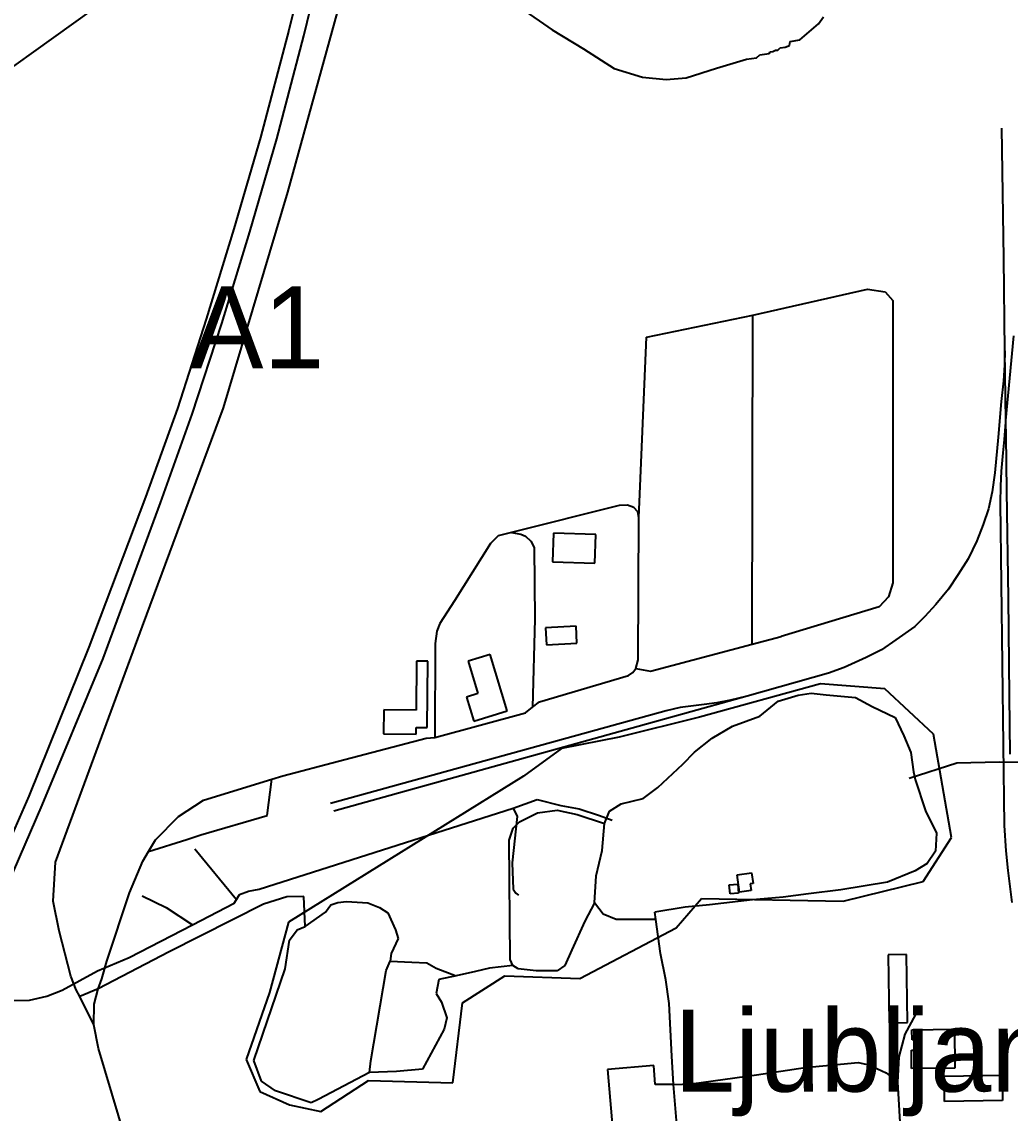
# Model space of a CAD drawing. Extents: x -8864 to 13231, y -7697 to 8949.
# Drawn here: x -2470 to -1723, y -2914 to -2089 of the extents above; entities that cross this region are included whole.
import ezdxf

# ---------------------------------------------------------------- set-up
doc = ezdxf.new("R2010")
doc.units = 0
for name, color, linetype in [('OSM_BUILDING_YES', 9, 'CONTINUOUS'), ('OSM_HIGHWAY_FOOTWAY', 8, 'CONTINUOUS'), ('OSM_HIGHWAY_MOTORWAY', 8, 'CONTINUOUS'), ('OSM_HIGHWAY_PATH', 8, 'CONTINUOUS'), ('OSM_HIGHWAY_RESIDENTIAL', 8, 'CONTINUOUS'), ('OSM_HIGHWAY_SERVICE', 8, 'CONTINUOUS'), ('OSM_HIGHWAY_TRACK', 8, 'CONTINUOUS'), ('OSM_HIGHWAY_UNCLASSIFIED', 8, 'CONTINUOUS'), ('OSM_LABELS', 8, 'CONTINUOUS'), ('OSM_LEISURE_FISHING', 3, 'CONTINUOUS'), ('OSM_RAILWAY_RAIL', 5, 'CONTINUOUS'), ('OSM_WATERWAY_DITCH', 4, 'CONTINUOUS'), ('OSM_WATERWAY_STREAM', 4, 'CONTINUOUS')]:
    doc.layers.add(name, color=color, linetype=linetype)

msp = doc.modelspace()

# ---------------------------------------------------------------- linework, layer by layer
at = {"layer": 'OSM_BUILDING_YES'}
for p, q in [((-2068.223811, -2475.666086), (-2068.889967, -2497.415813)), ((-2036.118141, -2476.644601), (-2068.223811, -2475.666086)), ((-2036.77664, -2498.394329), (-2036.118141, -2476.644601)), ((-2068.889967, -2497.415813), (-2036.77664, -2498.394329)), ((-2051.110486, -2545.93016), (-2074.142648, -2547.131065)), ((-2074.142648, -2547.131065), (-2073.468834, -2560.007438)), ((-2050.444329, -2558.795413), (-2051.110486, -2545.93016)), ((-2073.468834, -2560.007438), (-2050.444329, -2558.795413)), ((-2171.63883, -2572.383433), (-2172.006364, -2609.366866)), ((-2163.10131, -2572.461269), (-2171.63883, -2572.383433)), ((-2163.60667, -2622.654659), (-2163.10131, -2572.461269)), ((-2116.133464, -2567.257347), (-2132.726115, -2572.294477)), ((-2132.726115, -2572.294477), (-2125.245257, -2596.957512)), ((-2103.154902, -2610.011796), (-2116.133464, -2567.257347)), ((-2125.245257, -2596.957512), (-2133.966544, -2599.603951)), ((-2133.966544, -2599.603951), (-2128.476497, -2617.706485)), ((-2196.424437, -2609.122237), (-2196.608205, -2627.269249)), ((-2172.006364, -2609.366866), (-2196.424437, -2609.122237)), ((-2128.476497, -2617.706485), (-2103.154902, -2610.011796)), ((-2171.975736, -2627.513878), (-2171.929795, -2622.576823)), ((-2171.929795, -2622.576823), (-2163.60667, -2622.654659)), ((-2196.608205, -2627.269249), (-2171.975736, -2627.513878)), ((-1929.280457, -2733.805108), (-1918.308021, -2732.337335)), ((-1927.527011, -2746.90387), (-1929.280457, -2733.805108)), ((-1918.308021, -2732.337335), (-1917.236045, -2740.354489)), ((-1935.214608, -2741.555394), (-1928.836353, -2740.977181)), ((-1934.60205, -2748.382763), (-1935.214608, -2741.555394)), ((-1928.836353, -2740.977181), (-1928.223795, -2747.804549)), ((-1918.652585, -2745.714085), (-1927.527011, -2746.90387)), ((-1917.236045, -2740.354489), (-1919.334055, -2740.632477)), ((-1919.334055, -2740.632477), (-1918.652585, -2745.714085)), ((-1928.223795, -2747.804549), (-1934.60205, -2748.382763)), ((-1801.263598, -2794.106117), (-1815.061455, -2794.328507)), ((-1815.061455, -2794.328507), (-1814.226846, -2845.778399)), ((-1800.421331, -2845.556009), (-1801.263598, -2794.106117)), ((-1814.226846, -2845.778399), (-1800.421331, -2845.556009)), ((-1797.036951, -2851.049039), (-1764.977223, -2850.58202)), ((-1796.922096, -2858.69925), (-1797.036951, -2851.049039)), ((-1764.977223, -2850.58202), (-1764.548433, -2879.926361)), ((-1789.785802, -2858.588055), (-1796.922096, -2858.69925)), ((-1789.670947, -2866.3717), (-1789.785802, -2858.588055)), ((-1797.504026, -2866.494014), (-1789.670947, -2866.3717)), ((-1797.297288, -2880.415619), (-1797.504026, -2866.494014)), ((-1764.548433, -2879.926361), (-1797.297288, -2880.415619)), ((-1772.680134, -2885.986485), (-1728.81336, -2885.374913)), ((-1772.41214, -2905.189848), (-1772.680134, -2885.986485)), ((-1728.81336, -2885.374913), (-1728.553023, -2904.589396)), ((-1728.553023, -2904.589396), (-1772.41214, -2905.189848))]:
    msp.add_line(p, q, dxfattribs=at)
at = {"layer": 'OSM_HIGHWAY_FOOTWAY'}
for p, q in [((-2194.716933, -2806.270842), (-2191.569919, -2799.165486)), ((-2206.225357, -2874.522288), (-2194.716933, -2806.270842)), ((-2207.343275, -2883.328926), (-2206.225357, -2874.522288))]:
    msp.add_line(p, q, dxfattribs=at)
at = {"layer": 'OSM_HIGHWAY_MOTORWAY'}
for p, q in [((-2247.358593, -2010.159645), (-2268.15492, -2095.412795)), ((-2257.059972, -2099.593724), (-2235.942053, -2015.241253)), ((-2268.15492, -2095.412795), (-2289.640374, -2176.540614)), ((-2277.404538, -2177.552487), (-2257.059972, -2099.593724)), ((-2289.640374, -2176.540614), (-2309.755231, -2245.592663)), ((-2297.687848, -2247.872159), (-2277.404538, -2177.552487)), ((-2309.755231, -2245.592663), (-2330.903778, -2313.966423)), ((-2318.928279, -2317.246674), (-2297.687848, -2247.872159)), ((-2330.903778, -2313.966423), (-2352.481116, -2381.417266)), ((-2341.340227, -2385.687151), (-2318.928279, -2317.246674)), ((-2352.481116, -2381.417266), (-2376.631195, -2448.412209)), ((-2365.245283, -2452.615378), (-2341.340227, -2385.687151)), ((-2376.631195, -2448.412209), (-2419.464278, -2561.831034)), ((-2408.629667, -2570.326327), (-2365.245283, -2452.615378)), ((-2419.464278, -2561.831034), (-2464.9773, -2674.315822)), ((-2454.84713, -2681.187669), (-2408.629667, -2570.326327)), ((-2464.9773, -2674.315822), (-2551.922179, -2873.021156)), ((-2542.305027, -2881.649882), (-2454.84713, -2681.187669))]:
    msp.add_line(p, q, dxfattribs=at)
at = {"layer": 'OSM_HIGHWAY_PATH'}
for p, q in [((-1898.231449, -2602.595095), (-1883.116593, -2597.991625)), ((-1883.116593, -2597.991625), (-1873.254417, -2596.679524)), ((-1873.254417, -2596.679524), (-1861.975702, -2597.791474)), ((-1861.975702, -2597.791474), (-1839.739865, -2599.970894)), ((-1912.113533, -2613.925858), (-1898.231449, -2602.595095)), ((-1839.739865, -2599.970894), (-1827.251349, -2606.542514)), ((-1827.251349, -2606.542514), (-1809.84706, -2615.060046)), ((-1932.833291, -2621.464874), (-1912.113533, -2613.925858)), ((-1809.84706, -2615.060046), (-1803.162526, -2628.870456)), ((-1803.162526, -2628.870456), (-1797.902188, -2641.368765)), ((-1797.902188, -2641.368765), (-1795.919034, -2656.16881)), ((-1795.919034, -2656.16881), (-1794.617349, -2661.750796)), ((-1794.617349, -2661.750796), (-1786.876153, -2685.54651)), ((-2093.752144, -2693.819412), (-2080.145711, -2686.947566)), ((-2080.145711, -2686.947566), (-2065.398389, -2684.946057)), ((-2065.398389, -2684.946057), (-2050.306504, -2688.315264)), ((-2050.306504, -2688.315264), (-2029.57909, -2695.153752)), ((-1786.876153, -2685.54651), (-1778.507087, -2702.303585)), ((-2098.553064, -2698.678631), (-2093.752144, -2693.819412)), ((-2101.531625, -2707.774376), (-2098.553064, -2698.678631)), ((-1778.507087, -2702.303585), (-1779.326382, -2715.958322)), ((-2100.873125, -2797.853386), (-2101.531625, -2707.774376)), ((-1779.326382, -2715.958322), (-1785.513213, -2725.243099)), ((-1785.513213, -2725.243099), (-1794.701575, -2730.980757)), ((-1794.701575, -2730.980757), (-1815.635728, -2739.442691)), ((-1850.758243, -2745.358261), (-1875.329456, -2748.271568)), ((-1815.635728, -2739.442691), (-1850.758243, -2745.358261)), ((-2269.747569, -2750.562183), (-2287.366254, -2756.032974)), ((-2256.845577, -2750.317555), (-2269.747569, -2750.562183)), ((-2255.926741, -2772.979081), (-2256.845577, -2750.317555)), ((-2236.485698, -2756.700143), (-2231.14879, -2754.921025)), ((-2231.14879, -2754.921025), (-2224.625053, -2753.942509)), ((-2224.625053, -2753.942509), (-2208.522448, -2755.043339)), ((-2208.522448, -2755.043339), (-2199.747562, -2758.501501)), ((-2037.128861, -2755.110056), (-2044.357039, -2768.920466)), ((-1894.525476, -2750.728976), (-1917.641865, -2752.919516)), ((-1875.329456, -2748.271568), (-1894.525476, -2750.728976)), ((-2287.366254, -2756.032974), (-2358.821086, -2792.015652)), ((-2255.926741, -2772.979081), (-2240.459664, -2762.215412)), ((-2240.459664, -2762.215412), (-2236.485698, -2756.700143)), ((-2199.747562, -2758.501501), (-2193.338679, -2762.749147)), ((-2193.338679, -2762.749147), (-2187.62658, -2775.492086)), ((-2044.357039, -2768.920466), (-2054.211558, -2790.614596)), ((-2267.802699, -2783.386926), (-2261.89152, -2775.492086)), ((-2261.89152, -2775.492086), (-2255.926741, -2772.979081)), ((-2187.62658, -2775.492086), (-2185.658739, -2782.074826)), ((-2271.095196, -2805.081056), (-2267.802699, -2783.386926)), ((-2185.658739, -2782.074826), (-2190.91142, -2793.249916)), ((-2358.821086, -2792.015652), (-2412.496437, -2820.159088)), ((-2190.91142, -2793.249916), (-2191.569919, -2799.165486)), ((-2054.211558, -2790.614596), (-2059.471896, -2802.456856)), ((-2191.569919, -2799.165486), (-2175.138064, -2799.821536)), ((-2175.138064, -2799.821536), (-2163.966547, -2800.477586)), ((-2163.966547, -2800.477586), (-2156.738369, -2804.425006)), ((-2156.738369, -2804.425006), (-2141.623513, -2810.340576)), ((-2116.646481, -2804.425006), (-2127.167156, -2807.060326)), ((-2098.905284, -2802.456856), (-2116.646481, -2804.425006)), ((-2098.905284, -2802.456856), (-2100.873125, -2797.853386)), ((-2094.961945, -2805.081056), (-2098.905284, -2802.456856)), ((-2059.471896, -2802.456856), (-2065.390732, -2806.404276)), ((-2294.747572, -2874.121986), (-2271.095196, -2805.081056)), ((-2154.762871, -2812.975896), (-2156.738369, -2823.494936)), ((-2141.623513, -2810.340576), (-2154.762871, -2812.975896)), ((-2127.167156, -2807.060326), (-2141.623513, -2810.340576)), ((-2081.156431, -2806.404276), (-2094.961945, -2805.081056)), ((-2065.390732, -2806.404276), (-2081.156431, -2806.404276)), ((-2412.496437, -2820.159088), (-2426.233038, -2825.985702)), ((-2156.738369, -2823.494936), (-2152.79503, -2830.066556)), ((-2152.79503, -2830.066556), (-2148.851691, -2841.908816)), ((-2148.851691, -2841.908816), (-2150.819532, -2850.448586)), ((-2150.819532, -2850.448586), (-2167.251387, -2880.693606)), ((-2288.836392, -2889.900546), (-2294.747572, -2874.121986)), ((-2207.343275, -2883.328926), (-2246.118164, -2903.710956)), ((-2186.968081, -2882.672876), (-2207.343275, -2883.328926)), ((-2167.251387, -2880.693606), (-2186.968081, -2882.672876)), ((-2278.323374, -2897.139336), (-2288.836392, -2889.900546)), ((-2251.378502, -2906.346276), (-2278.323374, -2897.139336)), ((-2246.118164, -2903.710956), (-2251.378502, -2906.346276))]:
    msp.add_line(p, q, dxfattribs=at)
at = {"layer": 'OSM_HIGHWAY_RESIDENTIAL'}
for p, q in [((-1990.811857, -2767.619485), (-1991.4627, -2762.148695)), ((-1987.128855, -2793.483425), (-1990.811857, -2767.619485)), ((-1983.254429, -2813.176047), (-1987.128855, -2793.483425)), ((-1980.566833, -2831.089549), (-1983.254429, -2813.176047)), ((-1978.598992, -2870.852855), (-1980.566833, -2831.089549)), ((-1977.44279, -2892.43579), (-1978.598992, -2870.852855)), ((-1974.15795, -2931.809914), (-1977.44279, -2892.43579))]:
    msp.add_line(p, q, dxfattribs=at)
at = {"layer": 'OSM_HIGHWAY_SERVICE'}
for p, q in [((-1917.481068, -2310.864085), (-1830.765898, -2291.115866)), ((-1830.765898, -2291.115866), (-1817.213063, -2293.172972)), ((-1817.213063, -2293.172972), (-1811.455023, -2299.744592)), ((-1811.455023, -2299.744592), (-1811.439709, -2513.172135)), ((-1997.917524, -2327.443249), (-1917.481068, -2310.864085)), ((-1917.810318, -2559.51818), (-1917.481068, -2310.864085)), ((-2003.721507, -2463.723751), (-1997.917524, -2327.443249)), ((-2018.407572, -2454.616886), (-2099.785836, -2475.098992)), ((-2012.105887, -2454.383377), (-2018.407572, -2454.616886)), ((-2007.320282, -2456.218093), (-2012.105887, -2454.383377)), ((-2004.39532, -2459.487224), (-2007.320282, -2456.218093)), ((-2003.721507, -2463.723751), (-2004.39532, -2459.487224)), ((-2004.050756, -2571.327081), (-2003.721507, -2463.723751)), ((-2109.969604, -2477.623117), (-2115.773586, -2483.47197)), ((-2099.785836, -2475.098992), (-2109.969604, -2477.623117)), ((-2099.785836, -2475.098992), (-2092.741424, -2476.377733)), ((-2092.741424, -2476.377733), (-2089.211562, -2477.878865)), ((-2089.211562, -2477.878865), (-2085.298851, -2481.804046)), ((-2085.298851, -2481.804046), (-2082.817993, -2486.52983)), ((-2115.773586, -2483.47197), (-2142.894569, -2526.737916)), ((-2082.817993, -2486.52983), (-2082.14418, -2540.537206)), ((-1811.439709, -2513.172135), (-1814.724549, -2523.857967)), ((-1814.724549, -2523.857967), (-1821.822559, -2531.430342)), ((-2142.894569, -2526.737916), (-2153.997174, -2543.884173)), ((-1821.822559, -2531.430342), (-1895.857789, -2553.702685)), ((-2082.14418, -2540.537206), (-2083.889969, -2607.231923)), ((-2153.997174, -2543.884173), (-2156.447404, -2549.710787)), ((-2156.447404, -2549.710787), (-2157.565321, -2559.051161)), ((-1917.810318, -2559.51818), (-1895.857789, -2553.702685)), ((-2157.565321, -2559.051161), (-2157.764403, -2630.138078)), ((-1994.893022, -2579.844613), (-1917.810318, -2559.51818)), ((-2005.750603, -2577.854223), (-2004.050756, -2571.327081)), ((-2011.500987, -2583.213819), (-2008.078322, -2580.967681)), ((-2008.078322, -2580.967681), (-2005.750603, -2577.854223)), ((-2005.750603, -2577.854223), (-1994.893022, -2579.844613)), ((-2078.736829, -2603.151069), (-2011.500987, -2583.213819)), ((-2083.889969, -2607.231923), (-2078.736829, -2603.151069)), ((-2157.764403, -2630.138078), (-2089.265161, -2611.490689)), ((-2089.265161, -2611.490689), (-2083.889969, -2607.231923)), ((-2230.804227, -2647.951505), (-2164.418308, -2630.53838)), ((-2164.418308, -2630.53838), (-2157.764403, -2630.138078)), ((-2284.716943, -2688.937955), (-2281.110511, -2661.572884)), ((-2334.908373, -2703.604566), (-2284.716943, -2688.937955)), ((-2345.344821, -2707.096087), (-2334.908373, -2703.604566)), ((-2374.311134, -2716.180712), (-2345.344821, -2707.096087)), ((-1917.641865, -2752.919516), (-1950.122726, -2756.644546)), ((-1968.514765, -2758.30135), (-1991.4627, -2762.148695)), ((-1950.122726, -2756.644546), (-1968.514765, -2758.30135)), ((-2409.770556, -2812.519997), (-2405.957385, -2799.165486)), ((-1992.266681, -2878.013808), (-2027.335598, -2880.971593)), ((-1991.286589, -2892.402432), (-1992.266681, -2878.013808)), ((-2027.335598, -2880.971593), (-2020.046164, -2964.145399)), ((-1977.44279, -2892.43579), (-1991.286589, -2892.402432))]:
    msp.add_line(p, q, dxfattribs=at)
at = {"layer": 'OSM_HIGHWAY_TRACK'}
for p, q in [((-2269.119698, -2217.960724), (-2229.494885, -2074.419193)), ((-2317.749106, -2381.005845), (-2269.119698, -2217.960724)), ((-2378.874687, -2546.030235), (-2317.749106, -2381.005845)), ((-2444.701647, -2724.420256), (-2378.874687, -2546.030235)), ((-1948.19317, -2630.694053), (-1932.833291, -2621.464874)), ((-1961.539266, -2641.190854), (-1948.19317, -2630.694053)), ((-1970.260553, -2650.153165), (-1961.539266, -2641.190854)), ((-1989.349376, -2667.955472), (-1970.260553, -2650.153165)), ((-2000.321812, -2676.217255), (-1989.349376, -2667.955472)), ((-2025.86546, -2685.7689), (-2016.983376, -2680.353707)), ((-2016.983376, -2680.353707), (-2000.321812, -2676.217255)), ((-2029.57909, -2695.153752), (-2025.86546, -2685.7689)), ((-2031.401448, -2715.469065), (-2029.57909, -2695.153752)), ((-2035.788891, -2734.63907), (-2031.401448, -2715.469065)), ((-2446.623546, -2753.686761), (-2444.701647, -2724.420256)), ((-2037.128861, -2755.110056), (-2035.788891, -2734.63907)), ((-2441.845598, -2776.28157), (-2446.623546, -2753.686761)), ((-2030.551525, -2763.660946), (-2037.128861, -2755.110056)), ((-2020.697006, -2767.608366), (-2030.551525, -2763.660946)), ((-1990.811857, -2767.619485), (-2020.697006, -2767.608366)), ((-2433.047741, -2810.529607), (-2441.845598, -2776.28157)), ((-2429.027832, -2820.848497), (-2433.047741, -2810.529607)), ((-2426.233038, -2825.985702), (-2429.027832, -2820.848497)), ((-2415.742991, -2847.29065), (-2426.233038, -2825.985702)), ((-1794.418268, -2839.529244), (-1802.358544, -2854.284811)), ((-1802.358544, -2854.284811), (-1806.899127, -2871.542264)), ((-1877.932825, -2879.492701), (-1837.764367, -2875.856627)), ((-1837.764367, -2875.856627), (-1829.594382, -2877.446714)), ((-1829.594382, -2877.446714), (-1816.432053, -2883.573555)), ((-1806.899127, -2871.542264), (-1808.032358, -2890.612194)), ((-1963.706188, -2891.979891), (-1914.693932, -2885.163642)), ((-1914.693932, -2885.163642), (-1877.932825, -2879.492701)), ((-1816.432053, -2883.573555), (-1808.032358, -2890.612194)), ((-1977.44279, -2892.43579), (-1963.706188, -2891.979891)), ((-1808.032358, -2890.612194), (-1802.044608, -2988.374773))]:
    msp.add_line(p, q, dxfattribs=at)
at = {"layer": 'OSM_HIGHWAY_UNCLASSIFIED'}
for p, q in [((-2272.902241, -2659.037639), (-2230.804227, -2647.951505)), ((-2332.741451, -2677.540475), (-2281.110511, -2661.572884)), ((-2281.110511, -2661.572884), (-2272.902241, -2659.037639)), ((-2351.746047, -2689.816395), (-2332.741451, -2677.540475)), ((-2368.989541, -2707.396313), (-2351.746047, -2689.816395)), ((-2374.311134, -2716.180712), (-2368.989541, -2707.396313)), ((-2378.736862, -2723.486219), (-2374.311134, -2716.180712)), ((-2388.706235, -2747.537681), (-2378.736862, -2723.486219)), ((-2405.957385, -2799.165486), (-2388.706235, -2747.537681)), ((-2412.496437, -2820.159088), (-2409.770556, -2812.519997)), ((-2415.490311, -2831.612165), (-2412.496437, -2820.159088)), ((-2415.742991, -2847.29065), (-2415.490311, -2831.612165)), ((-2412.320326, -2865.204153), (-2415.742991, -2847.29065)), ((-2392.174842, -2932.677234), (-2412.320326, -2865.204153))]:
    msp.add_line(p, q, dxfattribs=at)
at = {"layer": 'OSM_LEISURE_FISHING'}
for p, q in [((-1866.255948, -2589.429615), (-1957.74141, -2614.782059)), ((-1817.618883, -2593.365916), (-1866.255948, -2589.429615)), ((-1780.819491, -2627.558356), (-1817.618883, -2593.365916)), ((-1957.74141, -2614.782059), (-2018.4382, -2629.937927)), ((-2018.4382, -2629.937927), (-2062.167149, -2638.477697)), ((-1767.159459, -2705.761748), (-1780.819491, -2627.558356)), ((-2062.167149, -2638.477697), (-2090.888438, -2659.326746)), ((-2090.888438, -2659.326746), (-2268.461199, -2769.576516)), ((-1788.698512, -2738.942314), (-1767.159459, -2705.761748)), ((-1849.165594, -2753.797956), (-1788.698512, -2738.942314)), ((-1975.367752, -2774.013193), (-1956.294243, -2751.829806)), ((-1956.294243, -2751.829806), (-1849.165594, -2753.797956)), ((-2268.461199, -2769.576516), (-2282.917556, -2822.838886)), ((-2048.300378, -2812.319846), (-1975.367752, -2774.013193)), ((-2137.021674, -2830.722606), (-2104.816464, -2810.340576)), ((-2104.816464, -2810.340576), (-2048.300378, -2812.319846)), ((-2282.917556, -2822.838886), (-2300.666409, -2873.465936)), ((-2144.249853, -2891.223766), (-2137.021674, -2830.722606)), ((-2300.666409, -2873.465936), (-2290.153391, -2897.795386)), ((-2244.142666, -2912.917896), (-2208.001774, -2889.244496)), ((-2208.001774, -2889.244496), (-2144.249853, -2891.223766)), ((-2290.153391, -2897.795386), (-2267.802699, -2907.658376)), ((-2267.802699, -2907.658376), (-2244.142666, -2912.917896))]:
    msp.add_line(p, q, dxfattribs=at)
at = {"layer": 'OSM_RAILWAY_RAIL'}
for p, q in [((-1727.62653, -2267.865007), (-1729.104325, -2169.557572)), ((-1726.745978, -2337.70654), (-1727.62653, -2267.865007)), ((-1725.972625, -2390.368458), (-1720.115044, -2326.409136)), ((-1726.745978, -2337.70654), (-1726.983344, -2348.359014)), ((-1725.972625, -2390.368458), (-1726.745978, -2337.70654)), ((-1726.983344, -2348.359014), (-1727.909838, -2360.545978)), ((-1727.909838, -2360.545978), (-1729.49483, -2375.990954)), ((-1729.49483, -2375.990954), (-1731.960374, -2403.078038)), ((-1727.128827, -2404.934993), (-1726.003252, -2391.680558)), ((-1726.003252, -2391.680558), (-1725.972625, -2390.368458)), ((-1725.888398, -2401.688101), (-1726.003252, -2391.680558)), ((-1731.960374, -2403.078038), (-1734.441232, -2430.142883)), ((-1728.124233, -2414.942536), (-1727.128827, -2404.934993)), ((-1725.306468, -2443.686425), (-1725.888398, -2401.688101)), ((-1729.249807, -2428.797424), (-1728.124233, -2414.942536)), ((-1734.441232, -2430.142883), (-1736.317189, -2444.353594)), ((-1729.854708, -2440.228263), (-1729.249807, -2428.797424)), ((-1730.092074, -2452.793289), (-1729.854708, -2440.228263)), ((-1736.317189, -2444.353594), (-1739.242151, -2457.229967)), ((-1723.935871, -2524.65857), (-1725.306468, -2443.686425)), ((-1739.242151, -2457.229967), (-1743.308002, -2469.150063)), ((-1726.952717, -2696.543688), (-1730.092074, -2452.793289)), ((-1743.308002, -2469.150063), (-1748.108921, -2481.459341)), ((-1748.108921, -2481.459341), (-1754.663286, -2494.947286)), ((-1754.663286, -2494.947286), (-1762.075232, -2506.945219)), ((-1762.075232, -2506.945219), (-1769.487178, -2518.020233)), ((-1769.487178, -2518.020233), (-1778.905249, -2529.451072)), ((-1778.905249, -2529.451072), (-1787.243688, -2538.546817)), ((-1723.384569, -2598.492002), (-1723.935871, -2524.65857)), ((-1787.243688, -2538.546817), (-1794.831744, -2546.096952)), ((-1794.831744, -2546.096952), (-1809.219188, -2556.271288)), ((-1809.219188, -2556.271288), (-1820.061456, -2563.699109)), ((-1820.061456, -2563.699109), (-1831.791932, -2569.636918)), ((-1831.791932, -2569.636918), (-1848.239101, -2577.109217)), ((-1860.092088, -2581.545895), (-1921.692401, -2598.814467)), ((-1848.239101, -2577.109217), (-1860.092088, -2581.545895)), ((-1722.703099, -2642.80318), (-1723.384569, -2598.492002)), ((-1921.692401, -2598.814467), (-2234.311118, -2685.746661)), ((-1954.249832, -2605.052502), (-1972.281993, -2607.398715)), ((-1944.540796, -2603.78488), (-1954.249832, -2605.052502)), ((-1934.211545, -2601.81673), (-1944.540796, -2603.78488)), ((-1921.692401, -2598.814467), (-1934.211545, -2601.81673)), ((-1982.902209, -2609.811645), (-2236.730721, -2680.042361)), ((-1972.281993, -2607.398715), (-1982.902209, -2609.811645)), ((-1725.873084, -2715.724813), (-1726.952717, -2696.543688)), ((-1724.379975, -2730.569336), (-1725.873084, -2715.724813)), ((-1721.271246, -2754.820949), (-1724.379975, -2730.569336))]:
    msp.add_line(p, q, dxfattribs=at)
at = {"layer": 'OSM_WATERWAY_DITCH'}
for p, q in [((-2339.380043, -2714.201442), (-2307.818018, -2752.563692)), ((-2379.104396, -2749.817177), (-2361.087549, -2758.512621)), ((-2361.087549, -2758.512621), (-2341.217715, -2771.778175))]:
    msp.add_line(p, q, dxfattribs=at)
at = {"layer": 'OSM_WATERWAY_STREAM'}
for p, q in [((-2577.213147, -2195.188003), (-2390.61282, -2061.042443)), ((-2092.909878, -2078.844751), (-2069.043106, -2095.246003)), ((-1867.687801, -2090.542457), (-1863.981828, -2085.305176)), ((-2069.043106, -2095.246003), (-2045.375416, -2109.579029)), ((-1881.853193, -2102.75166), (-1867.687801, -2090.542457)), ((-1889.081371, -2104.030402), (-1881.853193, -2102.75166)), ((-2045.375416, -2109.579029), (-2022.243714, -2124.423552)), ((-1905.061465, -2113.148386), (-1904.272797, -2111.814047)), ((-1904.272797, -2111.814047), (-1902.14416, -2111.669493)), ((-1902.14416, -2111.669493), (-1900.360086, -2110.479708)), ((-1900.360086, -2110.479708), (-1898.576013, -2110.513066)), ((-1898.576013, -2110.513066), (-1896.799596, -2108.811784)), ((-1896.799596, -2108.811784), (-1892.871571, -2108.355885)), ((-1892.871571, -2108.355885), (-1889.64033, -2107.032665)), ((-1889.64033, -2107.032665), (-1889.081371, -2104.030402)), ((-1944.83176, -2124.178923), (-1922.220732, -2117.307076)), ((-1922.220732, -2117.307076), (-1914.494851, -2116.306322)), ((-1914.494851, -2116.306322), (-1912.090562, -2114.126901)), ((-1912.090562, -2114.126901), (-1905.061465, -2113.148386)), ((-2022.243714, -2124.423552), (-2000.819515, -2130.872857)), ((-1967.833294, -2131.406593), (-1944.83176, -2124.178923)), ((-2000.819515, -2130.872857), (-1982.948151, -2132.718693)), ((-1982.948151, -2132.718693), (-1967.833294, -2131.406593)), ((-1799.058391, -2660.77228), (-1763.21612, -2649.241366)), ((-1763.21612, -2649.241366), (-1731.041538, -2648.518599)), ((-1731.041538, -2648.518599), (-1691.853172, -2648.696511)), ((-2098.530093, -2683.500523), (-2080.589815, -2677.017859)), ((-2080.589815, -2677.017859), (-2062.54234, -2681.565731)), ((-2290.597495, -2744.657733), (-2098.530093, -2683.500523)), ((-2098.530093, -2683.500523), (-2095.513247, -2689.71632)), ((-2062.54234, -2681.565731), (-2048.698541, -2684.067617)), ((-2048.698541, -2684.067617), (-2033.369289, -2688.971314)), ((-2033.369289, -2688.971314), (-2023.859334, -2692.529551)), ((-2095.513247, -2689.71632), (-2099.357045, -2724.931753)), ((-2099.357045, -2724.931753), (-2098.522436, -2744.780047)), ((-2305.505613, -2748.738587), (-2298.698568, -2746.270059)), ((-2298.698568, -2746.270059), (-2290.597495, -2744.657733)), ((-2098.522436, -2744.780047), (-2096.661792, -2747.815669)), ((-2309.55615, -2755.432521), (-2307.818018, -2752.563692)), ((-2307.818018, -2752.563692), (-2305.505613, -2748.738587)), ((-2096.661792, -2747.815669), (-2094.548469, -2749.372398)), ((-2341.217715, -2771.778175), (-2309.55615, -2755.432521)), ((-2389.081426, -2796.485688), (-2341.217715, -2771.778175)), ((-2412.99414, -2806.470993), (-2389.081426, -2796.485688)), ((-2439.770559, -2821.115364), (-2412.99414, -2806.470993)), ((-2451.309611, -2825.59652), (-2439.770559, -2821.115364)), ((-2478.009461, -2828.910129), (-2464.441312, -2828.554305)), ((-2464.441312, -2828.554305), (-2451.309611, -2825.59652))]:
    msp.add_line(p, q, dxfattribs=at)

# ---------------------------------------------------------------- texts
at = {"layer": 'OSM_LABELS'}
for s, p in [('A1', (-2342.776808, -2351.081562)), ('Ljubljanska cesta', (-1976.996717, -2897.782703))]:
    msp.add_text(s, height=62.042552, dxfattribs=at).set_placement(p)

doc.saveas('drawing.dxf')
